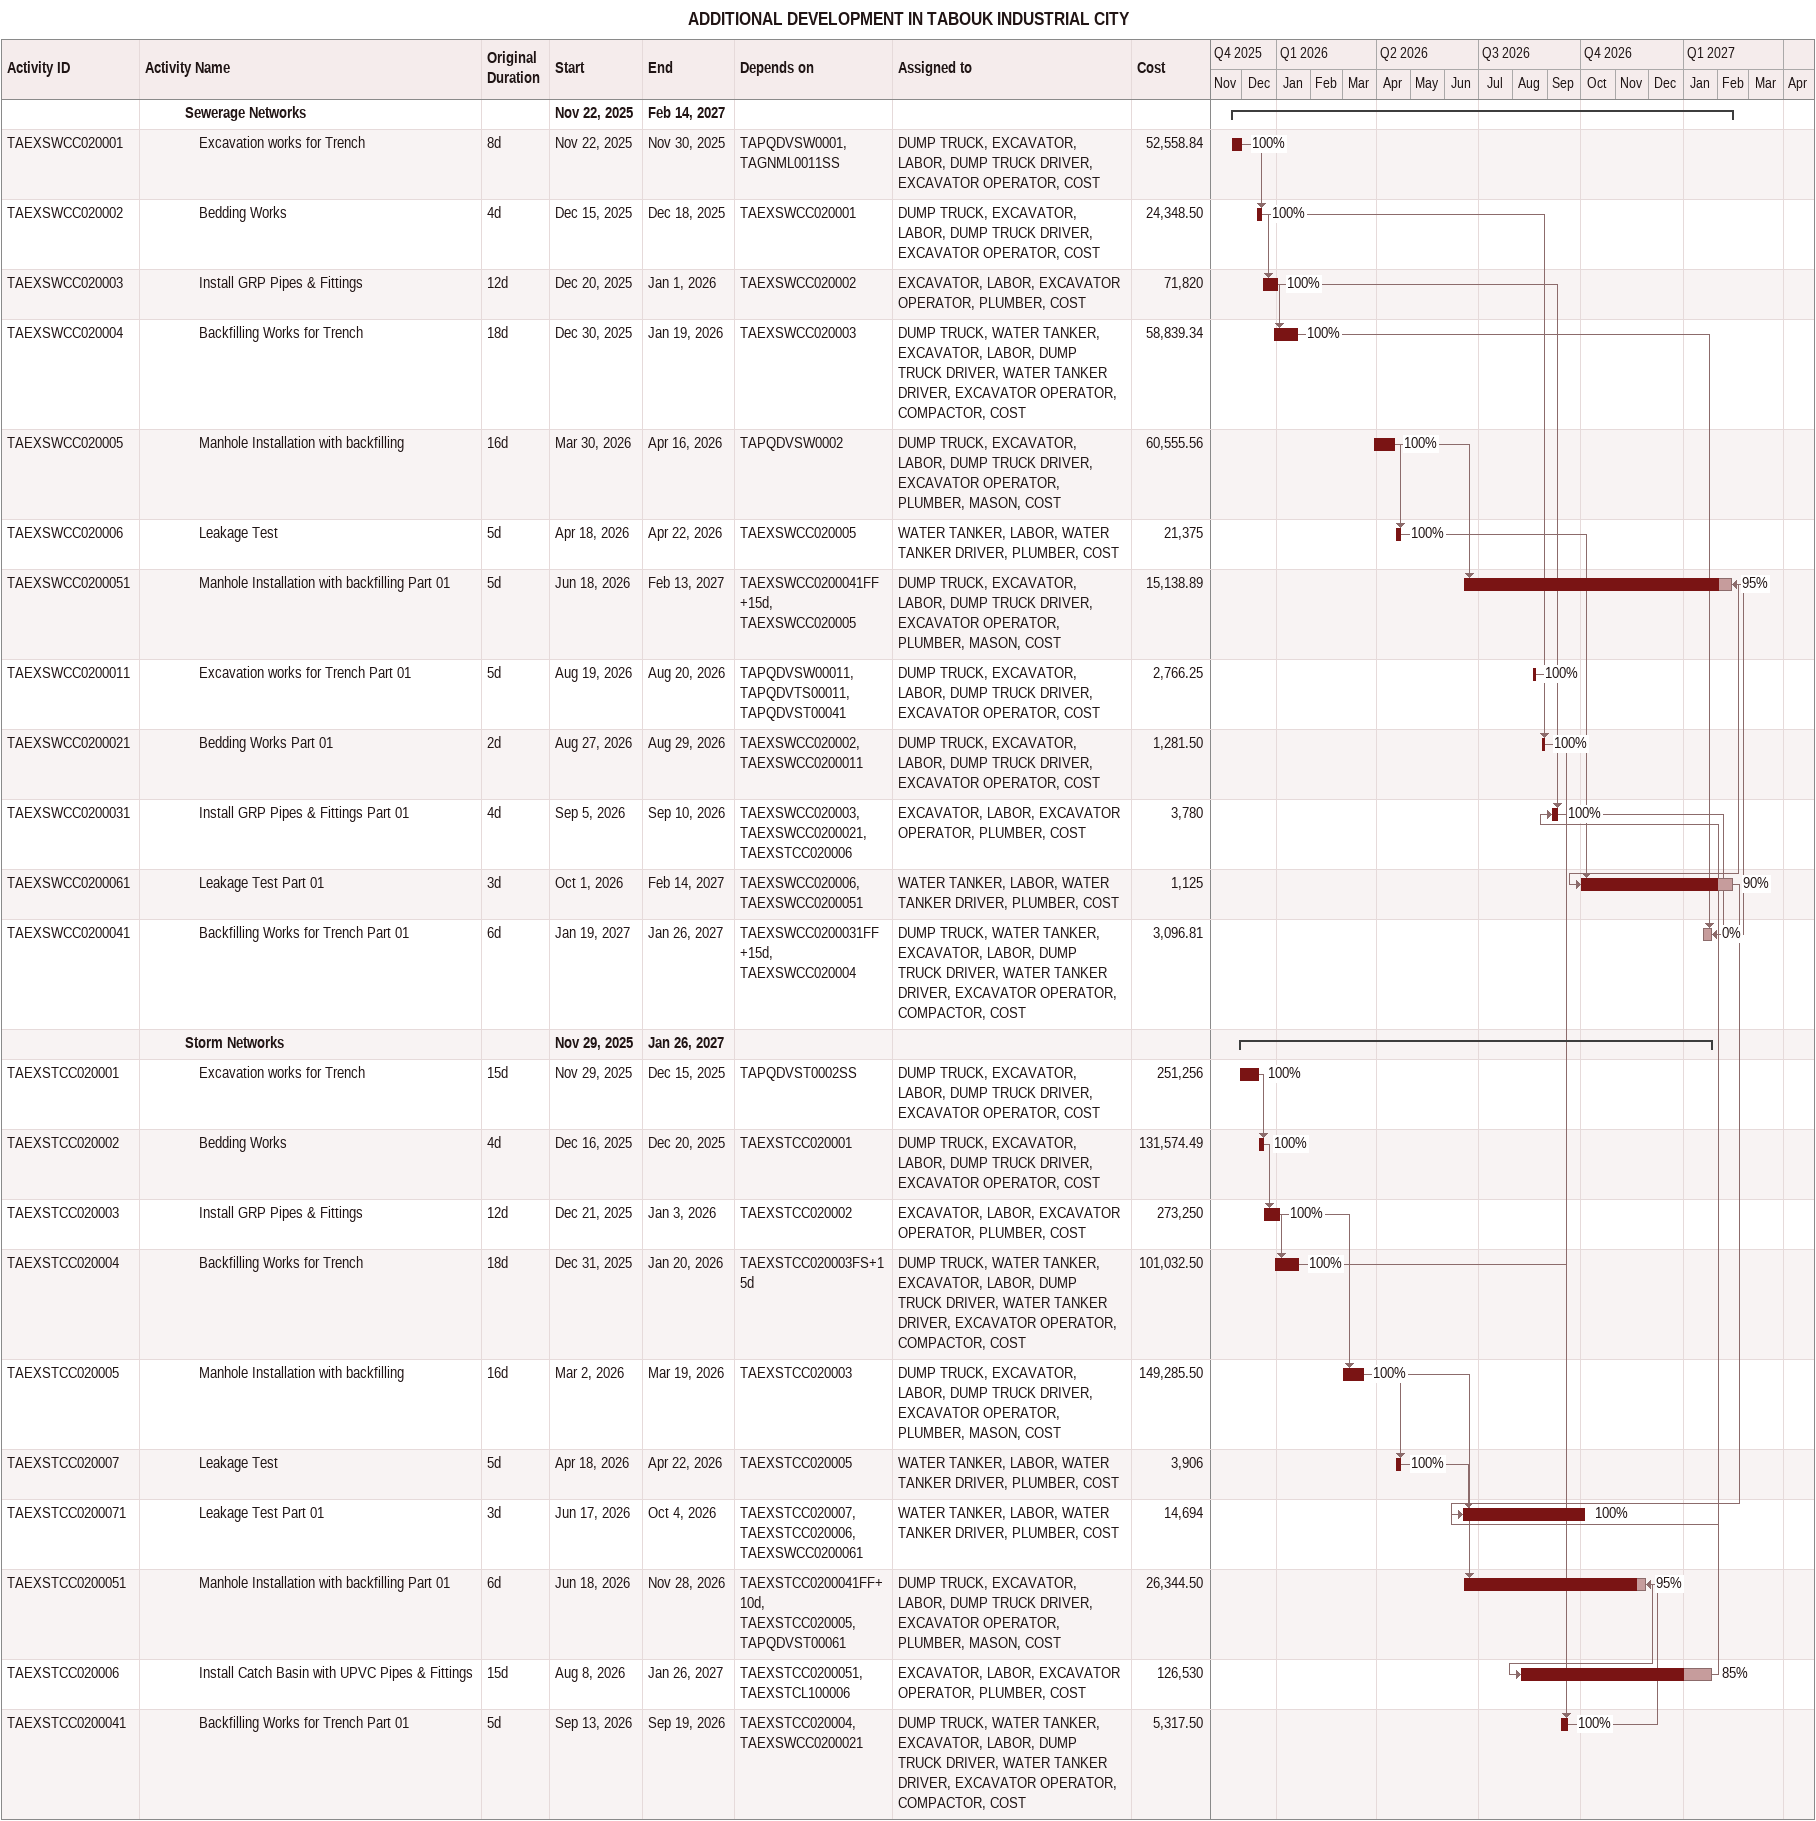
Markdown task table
ADDITIONAL DEVELOPMENT IN TABOUK INDUSTRIAL CITY

| ID | Level | Task | Original duration | Start | Finish | Predecessors | Resources | % complete | Cost |
|---|---|---|---|---|---|---|---|---|---|
|  | 4 | **Sewerage Networks** |  | 2025-11-22 | 2027-02-14 |  |  |  |  |
| TAEXSWCC020001 | 5 | Excavation works for Trench | 8d | 2025-11-22 | 2025-11-30 | TAPQDVSW0001, TAGNML0011SS | DUMP TRUCK, EXCAVATOR, LABOR, DUMP TRUCK DRIVER, EXCAVATOR OPERATOR, COST | 100 | 52558.84 |
| TAEXSWCC020002 | 5 | Bedding Works | 4d | 2025-12-15 | 2025-12-18 | TAEXSWCC020001 | DUMP TRUCK, EXCAVATOR, LABOR, DUMP TRUCK DRIVER, EXCAVATOR OPERATOR, COST | 100 | 24348.50 |
| TAEXSWCC020003 | 5 | Install GRP Pipes & Fittings | 12d | 2025-12-20 | 2026-01-01 | TAEXSWCC020002 | EXCAVATOR, LABOR, EXCAVATOR OPERATOR, PLUMBER, COST | 100 | 71820 |
| TAEXSWCC020004 | 5 | Backfilling Works for Trench | 18d | 2025-12-30 | 2026-01-19 | TAEXSWCC020003 | DUMP TRUCK, WATER TANKER, EXCAVATOR, LABOR, DUMP TRUCK DRIVER, WATER TANKER DRIVER, EXCAVATOR OPERATOR, COMPACTOR, COST | 100 | 58839.34 |
| TAEXSWCC020005 | 5 | Manhole Installation with backfilling | 16d | 2026-03-30 | 2026-04-16 | TAPQDVSW0002 | DUMP TRUCK, EXCAVATOR, LABOR, DUMP TRUCK DRIVER, EXCAVATOR OPERATOR, PLUMBER, MASON, COST | 100 | 60555.56 |
| TAEXSWCC020006 | 5 | Leakage Test | 5d | 2026-04-18 | 2026-04-22 | TAEXSWCC020005 | WATER TANKER, LABOR, WATER TANKER DRIVER, PLUMBER, COST | 100 | 21375 |
| TAEXSWCC0200051 | 5 | Manhole Installation with backfilling Part 01 | 5d | 2026-06-18 | 2027-02-13 | TAEXSWCC0200041FF+15d, TAEXSWCC020005 | DUMP TRUCK, EXCAVATOR, LABOR, DUMP TRUCK DRIVER, EXCAVATOR OPERATOR, PLUMBER, MASON, COST | 95 | 15138.89 |
| TAEXSWCC0200011 | 5 | Excavation works for Trench Part 01 | 5d | 2026-08-19 | 2026-08-20 | TAPQDVSW00011, TAPQDVTS00011, TAPQDVST00041 | DUMP TRUCK, EXCAVATOR, LABOR, DUMP TRUCK DRIVER, EXCAVATOR OPERATOR, COST | 100 | 2766.25 |
| TAEXSWCC0200021 | 5 | Bedding Works Part 01 | 2d | 2026-08-27 | 2026-08-29 | TAEXSWCC020002, TAEXSWCC0200011 | DUMP TRUCK, EXCAVATOR, LABOR, DUMP TRUCK DRIVER, EXCAVATOR OPERATOR, COST | 100 | 1281.50 |
| TAEXSWCC0200031 | 5 | Install GRP Pipes & Fittings Part 01 | 4d | 2026-09-05 | 2026-09-10 | TAEXSWCC020003, TAEXSWCC0200021, TAEXSTCC020006 | EXCAVATOR, LABOR, EXCAVATOR OPERATOR, PLUMBER, COST | 100 | 3780 |
| TAEXSWCC0200061 | 5 | Leakage Test Part 01 | 3d | 2026-10-01 | 2027-02-14 | TAEXSWCC020006, TAEXSWCC0200051 | WATER TANKER, LABOR, WATER TANKER DRIVER, PLUMBER, COST | 90 | 1125 |
| TAEXSWCC0200041 | 5 | Backfilling Works for Trench Part 01 | 6d | 2027-01-19 | 2027-01-26 | TAEXSWCC0200031FF+15d, TAEXSWCC020004 | DUMP TRUCK, WATER TANKER, EXCAVATOR, LABOR, DUMP TRUCK DRIVER, WATER TANKER DRIVER, EXCAVATOR OPERATOR, COMPACTOR, COST | 0 | 3096.81 |
|  | 4 | **Storm Networks** |  | 2025-11-29 | 2027-01-26 |  |  |  |  |
| TAEXSTCC020001 | 5 | Excavation works for Trench | 15d | 2025-11-29 | 2025-12-15 | TAPQDVST0002SS | DUMP TRUCK, EXCAVATOR, LABOR, DUMP TRUCK DRIVER, EXCAVATOR OPERATOR, COST | 100 | 251256 |
| TAEXSTCC020002 | 5 | Bedding Works | 4d | 2025-12-16 | 2025-12-20 | TAEXSTCC020001 | DUMP TRUCK, EXCAVATOR, LABOR, DUMP TRUCK DRIVER, EXCAVATOR OPERATOR, COST | 100 | 131574.49 |
| TAEXSTCC020003 | 5 | Install GRP Pipes & Fittings | 12d | 2025-12-21 | 2026-01-03 | TAEXSTCC020002 | EXCAVATOR, LABOR, EXCAVATOR OPERATOR, PLUMBER, COST | 100 | 273250 |
| TAEXSTCC020004 | 5 | Backfilling Works for Trench | 18d | 2025-12-31 | 2026-01-20 | TAEXSTCC020003FS+15d | DUMP TRUCK, WATER TANKER, EXCAVATOR, LABOR, DUMP TRUCK DRIVER, WATER TANKER DRIVER, EXCAVATOR OPERATOR, COMPACTOR, COST | 100 | 101032.50 |
| TAEXSTCC020005 | 5 | Manhole Installation with backfilling | 16d | 2026-03-02 | 2026-03-19 | TAEXSTCC020003 | DUMP TRUCK, EXCAVATOR, LABOR, DUMP TRUCK DRIVER, EXCAVATOR OPERATOR, PLUMBER, MASON, COST | 100 | 149285.50 |
| TAEXSTCC020007 | 5 | Leakage Test | 5d | 2026-04-18 | 2026-04-22 | TAEXSTCC020005 | WATER TANKER, LABOR, WATER TANKER DRIVER, PLUMBER, COST | 100 | 3906 |
| TAEXSTCC0200071 | 5 | Leakage Test Part 01 | 3d | 2026-06-17 | 2026-10-04 | TAEXSTCC020007, TAEXSTCC020006, TAEXSWCC0200061 | WATER TANKER, LABOR, WATER TANKER DRIVER, PLUMBER, COST | 100 | 14694 |
| TAEXSTCC0200051 | 5 | Manhole Installation with backfilling Part 01 | 6d | 2026-06-18 | 2026-11-28 | TAEXSTCC0200041FF+10d, TAEXSTCC020005, TAPQDVST00061 | DUMP TRUCK, EXCAVATOR, LABOR, DUMP TRUCK DRIVER, EXCAVATOR OPERATOR, PLUMBER, MASON, COST | 95 | 26344.50 |
| TAEXSTCC020006 | 5 | Install Catch Basin with UPVC Pipes & Fittings | 15d | 2026-08-08 | 2027-01-26 | TAEXSTCC0200051, TAEXSTCL100006 | EXCAVATOR, LABOR, EXCAVATOR OPERATOR, PLUMBER, COST | 85 | 126530 |
| TAEXSTCC0200041 | 5 | Backfilling Works for Trench Part 01 | 5d | 2026-09-13 | 2026-09-19 | TAEXSTCC020004, TAEXSWCC0200021 | DUMP TRUCK, WATER TANKER, EXCAVATOR, LABOR, DUMP TRUCK DRIVER, WATER TANKER DRIVER, EXCAVATOR OPERATOR, COMPACTOR, COST | 100 | 5317.50 |
